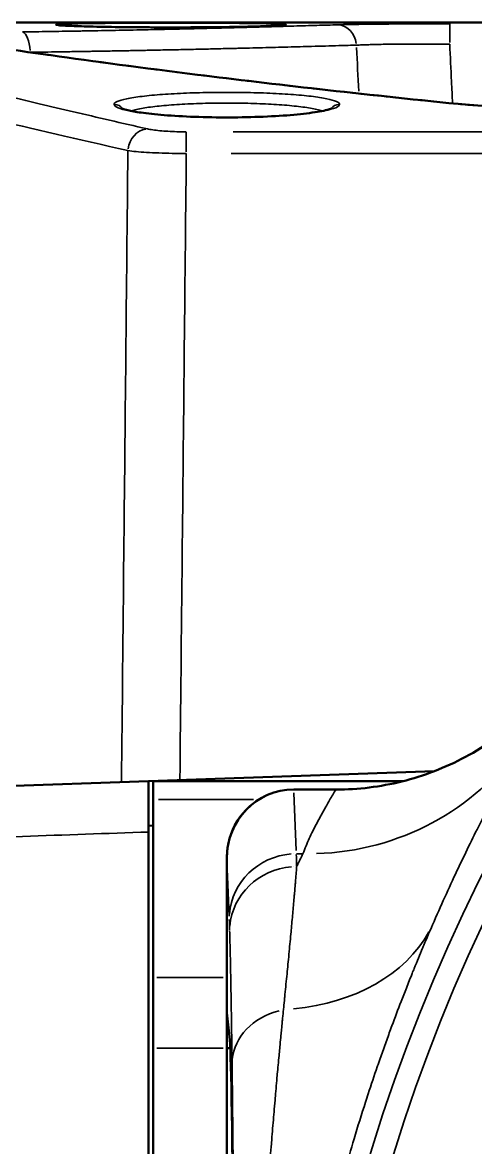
# Model space of a CAD drawing. Header units: millimetres. Extents: x 40 to 2195, y 40 to 1687.
# Drawn here: x 1026 to 1046.2, y 1410.8 to 1461.2 of the extents above; entities that cross this region are included whole.
import ezdxf

# ---------------------------------------------------------------- set-up
doc = ezdxf.new("R2010")
doc.units = ezdxf.units.MM
doc.header["$LTSCALE"] = 8
doc.layers.add('Visible (ISO)', color=7, linetype='Continuous', lineweight=50)
doc.layers.add('Visible Narrow (ISO)', color=7, linetype='Continuous', lineweight=35)

msp = doc.modelspace()

# ---------------------------------------------------------------- linework, layer by layer
at = {"layer": 'Visible (ISO)'}
for p, q in [((1026.38, 1461.2), (1084.389, 1461.2)), ((1031.6, 1427.201), (1044.396, 1427.648)), ((1009.1, 1426.415), (1031.6, 1427.201)), ((1031.6, 1424.92), (1031.6, 1427.201)), ((1031.8, 1427.201), (1031.8, 1426.372)), ((1043, 1427.201), (1031.8, 1427.201)), ((1038.094, 1426.822), (1039.989, 1426.822)), ((1038.1, 1426.822), (1039.989, 1426.822)), ((1031.8, 1418.402), (1031.8, 1426.372)), ((1031.6, 1425.2), (1031.8, 1425.207)), ((1031.6, 1424.92), (1031.6, 1353.482)), ((1035.1, 1423.775), (1035.1, 1415.232)), ((1035.1, 1416.822), (1035.1, 1423.756)), ((1036.9, 1423.064), (1036.9, 1423.064)), ((1037.1, 1423.15), (1037.1, 1423.15)), ((1031.8, 1418.402), (1031.8, 1415.232)), ((1040.6, 1417.564), (1040.6, 1417.564)), ((1035.1, 1416.822), (1035.224, 1415.739)), ((1038.6, 1417.054), (1038.6, 1417.054)), ((1036.9, 1416.719), (1036.9, 1416.719)), ((1037.1, 1416.801), (1037.1, 1416.801)), ((1031.8, 1415.232), (1031.8, 1402.701)), ((1035.255, 1415.232), (1035.1, 1415.232)), ((1035.1, 1415.232), (1035.1, 1407.201))]:
    msp.add_line(p, q, dxfattribs=at)
for radius, start, end in [(73.5, 123.52818, 176.47182), (72.312, 122.65633, 177.34367)]:
    msp.add_arc((1117.6, 1387.322), radius, start, end, dxfattribs=at)
for centre, major_axis, ratio, start_param, end_param in [((1045.351, 1456.556), (0.1, 0.995), 0.66866, 6.283102, 6.283185), ((1038.1, 1423.75), (-0.122, 3.07), 0.976558, 6.24451, 7.81343), ((1038.1, 1423.775), (0, 3.046), 0.984808, 0.436333, 1.570796), ((1035.205, 1387.322), (0, -28.5), 0.008727, 0.076262, 3.065331)]:
    msp.add_ellipse(centre, major_axis=major_axis, ratio=ratio, start_param=start_param, end_param=end_param, dxfattribs=at)
msp.add_open_spline([(1013.768, 1461.144), (1017.972, 1461.177), (1022.176, 1461.196), (1026.38, 1461.2)], degree=3, dxfattribs=at)
for points, knots in [([(1027.546, 1461.081), (1027.546, 1461.081), (1027.547, 1461.081), (1027.561, 1461.079), (1027.59, 1461.076), (1027.707, 1461.067), (1027.829, 1461.059), (1028.203, 1461.042), (1028.493, 1461.033), (1029.201, 1461.014), (1029.636, 1461.005), (1030.584, 1460.992), (1031.11, 1460.987), (1032.182, 1460.981), (1032.742, 1460.981), (1033.825, 1460.985), (1034.361, 1460.989), (1035.342, 1461.002), (1035.8, 1461.01), (1036.581, 1461.029), (1036.914, 1461.039), (1037.409, 1461.061), (1037.589, 1461.073), (1037.65, 1461.081), (1037.654, 1461.081), (1037.654, 1461.081)], [0.101934, 0.101934, 0.101934, 0.101934, 0.114763, 0.114763, 0.167949, 0.167949, 0.275306, 0.275306, 0.425823, 0.425823, 0.587485, 0.587485, 0.751045, 0.751045, 0.914905, 0.914905, 1.078663, 1.078663, 1.242491, 1.242491, 1.406142, 1.406142, 1.568281, 1.568281, 1.590607, 1.590607, 1.590607, 1.590607]), ([(1022.478, 1460.442), (1025, 1460.037), (1028.867, 1459.474), (1037.176, 1458.438), (1041.111, 1457.987), (1045.451, 1457.551)], [0, 0, 0, 0, 2.551073, 2.551073, 4.312393, 4.312393, 4.312393, 4.312393]), ([(1030.398, 1457.355), (1030.398, 1457.355), (1030.398, 1457.355), (1030.398, 1457.355), (1030.416, 1457.345), (1030.494, 1457.316), (1030.572, 1457.292), (1030.822, 1457.232), (1031.023, 1457.195), (1031.549, 1457.12), (1031.901, 1457.081), (1032.705, 1457.016), (1033.174, 1456.989), (1034.156, 1456.954), (1034.682, 1456.945), (1035.719, 1456.947), (1036.243, 1456.959), (1037.222, 1456.999), (1037.69, 1457.029), (1038.508, 1457.103), (1038.87, 1457.147), (1039.431, 1457.24), (1039.645, 1457.294), (1039.781, 1457.344), (1039.802, 1457.355), (1039.802, 1457.355)], [0.104094, 0.104094, 0.104094, 0.104094, 0.104406, 0.104406, 0.152791, 0.152791, 0.230048, 0.230048, 0.345687, 0.345687, 0.488087, 0.488087, 0.640813, 0.640813, 0.796209, 0.796209, 0.952018, 0.952018, 1.107891, 1.107891, 1.26319, 1.26319, 1.414665, 1.414665, 1.467495, 1.467495, 1.467495, 1.467495]), ([(1045.451, 1457.551), (1045.885, 1457.507), (1046.392, 1457.47), (1047.476, 1457.414), (1048.066, 1457.395), (1048.904, 1457.383), (1049.149, 1457.381), (1049.394, 1457.381)], [0, 0, 0, 0, 0.1795486, 0.1795486, 0.3594651, 0.3594651, 0.4328837, 0.4328837, 0.4328837, 0.4328837]), ([(1050.274, 1432.357), (1049.716, 1431.524), (1049.06, 1430.761), (1047.553, 1429.382), (1046.7, 1428.777), (1044.884, 1427.803), (1043.928, 1427.433), (1041.973, 1426.944), (1040.983, 1426.821), (1039.989, 1426.822)], [-1.217052, -1.217052, -1.217052, -1.217052, -0.916417, -0.916417, -0.604442, -0.604442, -0.298215, -0.298215, -0.000012, -0.000012, -0.000012, -0.000012])]:
    msp.add_open_spline(points, degree=3, knots=knots, dxfattribs=at)
at = {"layer": 'Visible Narrow (ISO)'}
for p, q in [((1029.281, 1461.2), (1081.489, 1461.2)), ((1045.081, 1460.302), (1045.081, 1461.138)), ((1026.189, 1459.866), (1026.189, 1459.866)), ((1033.286, 1455.398), (1033.286, 1456.289)), ((1073.047, 1456.301), (1035.378, 1456.301)), ((1071.581, 1455.327), (1035.301, 1455.327)), ((1038.1, 1426.678), (1038.203, 1424.088)), ((1032.037, 1426.372), (1036.294, 1426.372)), ((1038.1, 1423.942), (1038.1, 1423.942)), ((1038.223, 1423.944), (1038.492, 1423.944)), ((1035.105, 1423.619), (1035.203, 1421.151)), ((1038.1, 1423.361), (1038.1, 1423.361)), ((1034.935, 1418.402), (1031.965, 1418.402)), ((1034.935, 1415.232), (1031.965, 1415.232))]:
    msp.add_line(p, q, dxfattribs=at)
for radius, start, end in [(74.5, 126.17537, 173.82463), (79.522, 142.94869, 217.05131), (78.522, 142.94869, 217.05131)]:
    msp.add_arc((1117.6, 1387.322), radius, start, end, dxfattribs=at)
for centre, major_axis, ratio, start_param, end_param in [((1025.953, 1459.779), (-0.014, 1), 0.342908, 4.867349, 6.170662), ((1027.429, 1460.599), (0.5, 0.017), 0.999829, 1.257145, 1.521415), ((1027.429, 1460.599), (0.5, 0.017), 0.999829, 1.221774, 1.221826), ((1037.771, 1460.599), (-0.5, 0.017), 0.999829, 4.762815, 5.045776), ((1040.066, 1460.097), (-0.029, 1), 0.839913, 4.849019, 6.175117), ((1040.664, 1188.52), (17.16, -488.029), 0.024106, 2.155233, 2.160036), ((1030.053, 1457.029), (0.5, 0.017), 0.993819, 0.668659, 1.490634), ((1040.147, 1457.029), (-0.5, 0.017), 0.993819, 4.792499, 5.614423), ((1045.351, 1456.556), (0.1, 0.995), 0.66866, 0.007463, 0.141819), ((1031.543, 1455.44), (0.222, 0.975), 0.867778, 0.331578, 1.674027), ((1038.447, 1435.223), (11.289, -3.215), 0.957797, 5.035639, 5.969527), ((1038.209, 1421.014), (-2.998, -0.119), 0.976558, 4.75216, 6.164186), ((1038.144, 1387.3), (0, 37.522), 0.008028, 6.006633, 6.063242), ((1038.227, 1420.481), (-2.999, -0.091), 0.961099, 4.761616, 6.17314), ((1035.144, 1387.289), (0, 34.534), 0.008727, 6.006648, 6.063235), ((1035.195, 1424.376), (9.379, -2.947), 0.728638, 5.24339, 6.132905), ((1038.334, 1414.552), (-3, -0.038), 0.82431, 5.003235, 6.201214)]:
    msp.add_ellipse(centre, major_axis=major_axis, ratio=ratio, start_param=start_param, end_param=end_param, dxfattribs=at)
for points, knots in [([(1031.543, 1456.432), (1030.967, 1456.564), (1030.404, 1456.693), (1029.304, 1456.948), (1028.766, 1457.074), (1027.715, 1457.32), (1027.203, 1457.441), (1026.377, 1457.637), (1026.057, 1457.713), (1025.637, 1457.814), (1025.533, 1457.839), (1024.843, 1458.005), (1024.275, 1458.142), (1023.166, 1458.412), (1022.626, 1458.544), (1021.588, 1458.8), (1021.089, 1458.924), (1020.561, 1459.056), (1020.511, 1459.069), (1019.783, 1459.251), (1019.148, 1459.412), (1017.959, 1459.715), (1017.405, 1459.858), (1016.837, 1460.006), (1016.765, 1460.025), (1016.694, 1460.043), (1016.226, 1460.165), (1015.809, 1460.275), (1015.053, 1460.476), (1014.713, 1460.568), (1014.308, 1460.678), (1014.21, 1460.705), (1014.11, 1460.732), (1014.104, 1460.734), (1013.928, 1460.782), (1013.771, 1460.826), (1013.487, 1460.906), (1013.359, 1460.942), (1013.131, 1461.008), (1013.032, 1461.037), (1012.883, 1461.082), (1012.827, 1461.1), (1012.779, 1461.115)], [0, 0, 0, 0, 0.051662, 0.051662, 0.103384, 0.103384, 0.155098, 0.155098, 0.188812, 0.188812, 0.2, 0.2, 0.263525, 0.263525, 0.328335, 0.328335, 0.393145, 0.393145, 0.4, 0.4, 0.492814, 0.492814, 0.586563, 0.586563, 0.597462, 0.6, 0.6, 0.685877, 0.685877, 0.771131, 0.771131, 0.8, 0.8, 0.801783, 0.801783, 0.854612, 0.854612, 0.907443, 0.907443, 0.960168, 0.960168, 1, 1, 1, 1]), ([(1025.953, 1460.779), (1026.145, 1460.781), (1026.339, 1460.784), (1026.731, 1460.79), (1026.927, 1460.793), (1027.324, 1460.799), (1027.524, 1460.802), (1027.926, 1460.808), (1028.128, 1460.812), (1028.361, 1460.816), (1028.388, 1460.816), (1028.509, 1460.818), (1028.604, 1460.82), (1028.907, 1460.825), (1029.118, 1460.829), (1029.541, 1460.837), (1029.751, 1460.841), (1030.174, 1460.849), (1030.386, 1460.853), (1030.808, 1460.861), (1031.018, 1460.866), (1031.385, 1460.873), (1031.54, 1460.877), (1031.734, 1460.881), (1031.773, 1460.882), (1032.076, 1460.888), (1032.341, 1460.894), (1032.859, 1460.906), (1033.112, 1460.911), (1033.615, 1460.923), (1033.864, 1460.929), (1034.359, 1460.941), (1034.604, 1460.947), (1034.875, 1460.954), (1034.904, 1460.955), (1034.955, 1460.956), (1034.978, 1460.957), (1035.192, 1460.962), (1035.382, 1460.967), (1035.763, 1460.977), (1035.955, 1460.982), (1036.327, 1460.992), (1036.508, 1460.997), (1036.872, 1461.007), (1037.054, 1461.012), (1037.413, 1461.021), (1037.588, 1461.026), (1037.83, 1461.033), (1037.9, 1461.035), (1038.149, 1461.042), (1038.324, 1461.047), (1038.669, 1461.057), (1038.839, 1461.061), (1039.17, 1461.071), (1039.333, 1461.076), (1039.651, 1461.085), (1039.806, 1461.089), (1039.994, 1461.095), (1040.03, 1461.096), (1040.066, 1461.097)], [0, 0, 0, 0, 0.0451827, 0.0451827, 0.0893435, 0.0893435, 0.1327343, 0.1327343, 0.1750848, 0.1750848, 0.1807308, 0.1807308, 0.2, 0.2, 0.2421157, 0.2421157, 0.2830704, 0.2830704, 0.3235264, 0.3235264, 0.3633795, 0.3633795, 0.3927403, 0.3927403, 0.4, 0.4, 0.45, 0.45, 0.498194, 0.498194, 0.546289, 0.546289, 0.594259, 0.594259, 0.6, 0.6, 0.604445, 0.604445, 0.6425869, 0.6425869, 0.6819401, 0.6819401, 0.7201351, 0.7201351, 0.7600676, 0.7600676, 0.8, 0.8, 0.8163868, 0.8163868, 0.8590796, 0.8590796, 0.9023451, 0.9023451, 0.9458606, 0.9458606, 0.9895968, 0.9895968, 1, 1, 1, 1]), ([(1045.351, 1457.55), (1044.817, 1457.604), (1044.29, 1457.657), (1043.249, 1457.766), (1042.734, 1457.82), (1041.72, 1457.928), (1041.219, 1457.982), (1040.234, 1458.091), (1039.749, 1458.145), (1038.866, 1458.244), (1038.467, 1458.29), (1038.005, 1458.343), (1037.937, 1458.351), (1037.364, 1458.417), (1036.866, 1458.476), (1035.886, 1458.593), (1035.404, 1458.651), (1034.458, 1458.766), (1033.993, 1458.824), (1033.084, 1458.937), (1032.639, 1458.994), (1031.951, 1459.082), (1031.703, 1459.114), (1031.448, 1459.147), (1031.438, 1459.148), (1030.737, 1459.239), (1030.073, 1459.327), (1028.8, 1459.499), (1028.192, 1459.583), (1027.127, 1459.732), (1026.662, 1459.798), (1026.187, 1459.867), (1026.159, 1459.871), (1025.81, 1459.921), (1025.498, 1459.967), (1024.895, 1460.056), (1024.603, 1460.099), (1024.04, 1460.184), (1023.768, 1460.226), (1023.247, 1460.306), (1022.996, 1460.346), (1022.607, 1460.407), (1022.461, 1460.43), (1022.32, 1460.453)], [0, 0, 0, 0, 0.0501034, 0.0501034, 0.1003306, 0.1003306, 0.1505348, 0.1505348, 0.2005562, 0.2005562, 0.2428023, 0.2428023, 0.25, 0.25, 0.3043724, 0.3043724, 0.3587458, 0.3587458, 0.4130943, 0.4130943, 0.4673746, 0.4673746, 0.4987196, 0.4987196, 0.5, 0.5, 0.588469, 0.588469, 0.676586, 0.676586, 0.75, 0.75, 0.7546321, 0.7546321, 0.8078552, 0.8078552, 0.8611051, 0.8611051, 0.9142729, 0.9142729, 0.967175, 0.967175, 1, 1, 1, 1]), ([(1026.294, 1459.866), (1026.502, 1459.869), (1026.714, 1459.872), (1027.144, 1459.878), (1027.361, 1459.881), (1027.798, 1459.888), (1028.017, 1459.891), (1028.438, 1459.898), (1028.639, 1459.901), (1028.94, 1459.906), (1029.039, 1459.908), (1029.356, 1459.913), (1029.577, 1459.917), (1030.02, 1459.925), (1030.24, 1459.929), (1030.682, 1459.937), (1030.904, 1459.941), (1031.346, 1459.95), (1031.566, 1459.954), (1031.937, 1459.962), (1032.088, 1459.965), (1032.278, 1459.969), (1032.318, 1459.969), (1032.617, 1459.976), (1032.875, 1459.981), (1033.388, 1459.992), (1033.643, 1459.998), (1034.15, 1460.009), (1034.402, 1460.015), (1034.901, 1460.027), (1035.149, 1460.033), (1035.458, 1460.04), (1035.523, 1460.042), (1035.611, 1460.044), (1035.635, 1460.044), (1035.86, 1460.05), (1036.06, 1460.055), (1036.457, 1460.065), (1036.654, 1460.07), (1037.041, 1460.08), (1037.231, 1460.085), (1037.608, 1460.094), (1037.794, 1460.099), (1038.159, 1460.109), (1038.338, 1460.114), (1038.586, 1460.12), (1038.659, 1460.122), (1038.947, 1460.13), (1039.157, 1460.136), (1039.567, 1460.147), (1039.768, 1460.153), (1040.161, 1460.164), (1040.353, 1460.169), (1040.663, 1460.178), (1040.784, 1460.181), (1040.902, 1460.184)], [0.0000028, 0.0000028, 0.0000028, 0.0000028, 0.0477544, 0.0477544, 0.0946787, 0.0946787, 0.1402826, 0.1402826, 0.1806215, 0.1806215, 0.2, 0.2, 0.2425421, 0.2425421, 0.2839579, 0.2839579, 0.3248824, 0.3248824, 0.3652134, 0.3652134, 0.3926726, 0.3926726, 0.4, 0.4, 0.4471439, 0.4471439, 0.494078, 0.494078, 0.5409041, 0.5409041, 0.5875922, 0.5875922, 0.6, 0.6, 0.6044966, 0.6044966, 0.6433067, 0.6433067, 0.68248, 0.68248, 0.7213358, 0.7213358, 0.7606679, 0.7606679, 0.8, 0.8, 0.816504, 0.816504, 0.8658975, 0.8658975, 0.9158301, 0.9158301, 0.9664698, 0.9664698, 1, 1, 1, 1]), ([(1040.902, 1460.184), (1040.982, 1460.188), (1041.066, 1460.192), (1041.23, 1460.199), (1041.308, 1460.202), (1041.431, 1460.206), (1041.475, 1460.207), (1041.608, 1460.211), (1041.701, 1460.214), (1041.893, 1460.218), (1041.992, 1460.22), (1042.152, 1460.223), (1042.212, 1460.224), (1042.274, 1460.225), (1042.277, 1460.225), (1042.383, 1460.227), (1042.489, 1460.228), (1042.705, 1460.23), (1042.816, 1460.232), (1043.001, 1460.233), (1043.074, 1460.233), (1043.2, 1460.234), (1043.254, 1460.234), (1043.435, 1460.235), (1043.565, 1460.235), (1043.828, 1460.235), (1043.961, 1460.235), (1044.211, 1460.235), (1044.327, 1460.234), (1044.598, 1460.233), (1044.754, 1460.232), (1044.966, 1460.23), (1045.023, 1460.23), (1045.081, 1460.229)], [0, 0, 0, 0, 0.088443, 0.088443, 0.161735, 0.161735, 0.2, 0.2, 0.27706, 0.27706, 0.354022, 0.354022, 0.398206, 0.398206, 0.4, 0.4, 0.475711, 0.475711, 0.551651, 0.551651, 0.6, 0.6, 0.63464, 0.63464, 0.71732, 0.71732, 0.8, 0.8, 0.871192, 0.871192, 0.965411, 0.965411, 1, 1, 1, 1]), ([(1045.081, 1460.229), (1045.107, 1459.673), (1045.149, 1458.789), (1045.191, 1457.904), (1045.207, 1457.576)], [0, 0, 0, 0, 0.2372525, 0.377566, 0.377566, 0.377566, 0.377566]), ([(1040.147, 1457.526), (1040.145, 1457.476), (1040.031, 1457.38), (1039.52, 1457.237), (1038.705, 1457.113), (1037.649, 1457.017), (1036.421, 1456.956), (1035.107, 1456.935), (1033.792, 1456.956), (1032.564, 1457.016), (1031.505, 1457.112), (1030.689, 1457.235), (1030.172, 1457.378), (1030.055, 1457.476), (1030.053, 1457.526)], [0, 0, 0, 0, 0.0833333, 0.1666667, 0.25, 0.3333333, 0.4166667, 0.5, 0.5833333, 0.6666667, 0.75, 0.8333333, 0.9166667, 1, 1, 1, 1]), ([(1030.819, 1457.236), (1030.888, 1457.259), (1031.118, 1457.322), (1031.655, 1457.415), (1032.483, 1457.501), (1033.465, 1457.56), (1034.539, 1457.591), (1035.647, 1457.591), (1036.722, 1457.561), (1037.705, 1457.502), (1038.537, 1457.416), (1039.077, 1457.323), (1039.31, 1457.26), (1039.381, 1457.236)], [0.1110104, 0.1110104, 0.1110104, 0.1110104, 0.1538462, 0.2307692, 0.3076923, 0.3846154, 0.4615385, 0.5384615, 0.6153846, 0.6923077, 0.7692308, 0.8461538, 0.8898931, 0.8898931, 0.8898931, 0.8898931]), ([(1033.286, 1456.301), (1033.144, 1456.301), (1033.005, 1456.303), (1032.73, 1456.311), (1032.594, 1456.316), (1032.336, 1456.331), (1032.213, 1456.341), (1031.985, 1456.362), (1031.88, 1456.375), (1031.693, 1456.402), (1031.612, 1456.417), (1031.543, 1456.432)], [0, 0, 0, 0, 0.2, 0.2, 0.4, 0.4, 0.6, 0.6, 0.8, 0.8, 1, 1, 1, 1]), ([(1030.385, 1427.159), (1030.418, 1430.483), (1030.453, 1433.875), (1030.488, 1437.361), (1030.546, 1443.149), (1030.607, 1449.194), (1030.671, 1455.458)], [0.5994352, 0.5994352, 0.5994352, 0.5994352, 0.75, 0.75, 0.75, 1, 1, 1, 1]), ([(1033.286, 1455.327), (1033.074, 1455.327), (1032.651, 1455.332), (1032.044, 1455.351), (1031.493, 1455.378), (1031.022, 1455.414), (1030.775, 1455.443), (1030.671, 1455.458)], [0.0000003, 0.0000003, 0.0000003, 0.0000003, 0.2, 0.4, 0.6, 0.8, 1, 1, 1, 1]), ([(1032.999, 1427.25), (1033.032, 1430.517), (1033.066, 1433.85), (1033.101, 1437.272), (1033.16, 1443.047), (1033.222, 1449.078), (1033.286, 1455.327)], [0.6018446, 0.6018446, 0.6018446, 0.6018446, 0.75, 0.75, 0.75, 1, 1, 1, 1]), ([(1039.989, 1426.822), (1039.884, 1426.667), (1039.701, 1426.346), (1039.415, 1425.838), (1039.101, 1425.272), (1038.789, 1424.644), (1038.596, 1424.184), (1038.507, 1423.944)], [0.0000037, 0.0000037, 0.0000037, 0.0000037, 0.2, 0.4, 0.6, 0.8, 1, 1, 1, 1]), ([(1008.943, 1424.122), (1010.718, 1424.185), (1012.491, 1424.247), (1014.263, 1424.31), (1016.274, 1424.38), (1018.283, 1424.451), (1020.29, 1424.522), (1024.066, 1424.655), (1027.836, 1424.788), (1031.6, 1424.92)], [0, 0, 0, 0, 0.2341962, 0.2341962, 0.2341962, 0.5, 0.5, 0.5, 1, 1, 1, 1]), ([(1038.507, 1423.944), (1038.466, 1423.861), (1038.423, 1423.771), (1038.36, 1423.64), (1038.343, 1423.606), (1038.294, 1423.505), (1038.261, 1423.436), (1038.227, 1423.364)], [0, 0, 0, 0, 0.5, 0.5, 0.6748413, 0.6748413, 0.9999993, 0.9999993, 0.9999993, 0.9999993]), ([(1038.227, 1423.364), (1038.221, 1423.286), (1038.215, 1423.204), (1038.199, 1423.004), (1038.189, 1422.883), (1038.174, 1422.702), (1038.17, 1422.646), (1038.154, 1422.458), (1038.143, 1422.321), (1038.127, 1422.143), (1038.124, 1422.107), (1038.118, 1422.039), (1038.116, 1422.007), (1038.103, 1421.863), (1038.093, 1421.748), (1038.072, 1421.513), (1038.062, 1421.393), (1038.04, 1421.149), (1038.028, 1421.025), (1038.005, 1420.773), (1037.993, 1420.644), (1037.98, 1420.499), (1037.978, 1420.484), (1037.976, 1420.463), (1037.976, 1420.456), (1037.962, 1420.305), (1037.948, 1420.159), (1037.92, 1419.863), (1037.906, 1419.714), (1037.877, 1419.409), (1037.862, 1419.252), (1037.833, 1418.954), (1037.819, 1418.813), (1037.802, 1418.637), (1037.799, 1418.601), (1037.78, 1418.41), (1037.765, 1418.255), (1037.734, 1417.947), (1037.719, 1417.794), (1037.699, 1417.588), (1037.694, 1417.534), (1037.674, 1417.335), (1037.66, 1417.19), (1037.642, 1417.016), (1037.639, 1416.985), (1037.636, 1416.955)], [0, 0, 0, 0, 0.052937, 0.052937, 0.125981, 0.125981, 0.157769, 0.157769, 0.231534, 0.231534, 0.25, 0.25, 0.266177, 0.266177, 0.3224, 0.3224, 0.378623, 0.378623, 0.434457, 0.434457, 0.490815, 0.490815, 0.497315, 0.497315, 0.5, 0.5, 0.562631, 0.562631, 0.625262, 0.625262, 0.690801, 0.690801, 0.75, 0.75, 0.765215, 0.765215, 0.830978, 0.830978, 0.897749, 0.897749, 0.921271, 0.921271, 0.985977, 0.985977, 1, 1, 1, 1]), ([(1035.227, 1420.481), (1035.23, 1420.387), (1035.233, 1420.29), (1035.238, 1420.086), (1035.241, 1419.98), (1035.247, 1419.759), (1035.249, 1419.643), (1035.254, 1419.445), (1035.256, 1419.367), (1035.26, 1419.18), (1035.262, 1419.071), (1035.267, 1418.846), (1035.269, 1418.73), (1035.274, 1418.491), (1035.276, 1418.368), (1035.279, 1418.231), (1035.279, 1418.22), (1035.281, 1418.079), (1035.284, 1417.948), (1035.286, 1417.806), (1035.286, 1417.797), (1035.289, 1417.647), (1035.291, 1417.505), (1035.296, 1417.215), (1035.299, 1417.066), (1035.303, 1416.762), (1035.306, 1416.606), (1035.309, 1416.394), (1035.31, 1416.338), (1035.311, 1416.235), (1035.312, 1416.189), (1035.315, 1415.999), (1035.317, 1415.857), (1035.321, 1415.571), (1035.323, 1415.427), (1035.326, 1415.138), (1035.328, 1414.992), (1035.332, 1414.749), (1035.333, 1414.65), (1035.334, 1414.552)], [0.0000001, 0.0000001, 0.0000001, 0.0000001, 0.0681767, 0.0681767, 0.1363534, 0.1363534, 0.2057528, 0.2057528, 0.25, 0.25, 0.3086219, 0.3086219, 0.3678591, 0.3678591, 0.4281097, 0.4281097, 0.433679, 0.433679, 0.4956903, 0.4956903, 0.5, 0.5, 0.5655414, 0.5655414, 0.6328595, 0.6328595, 0.7033956, 0.7033956, 0.7288664, 0.7288664, 0.75, 0.75, 0.8156294, 0.8156294, 0.8826907, 0.8826907, 0.9521133, 0.9521133, 0.9999999, 0.9999999, 0.9999999, 0.9999999]), ([(1044.31, 1420.757), (1044.184, 1420.466), (1044.054, 1420.163), (1043.902, 1419.803), (1043.884, 1419.759), (1043.743, 1419.424), (1043.618, 1419.122), (1043.459, 1418.73), (1043.427, 1418.652), (1043.311, 1418.362), (1043.225, 1418.146), (1043.059, 1417.727), (1042.981, 1417.525), (1042.766, 1416.969), (1042.629, 1416.606), (1042.452, 1416.126), (1042.414, 1416.023), (1042.297, 1415.704), (1042.218, 1415.484), (1042.06, 1415.041), (1041.982, 1414.819), (1041.882, 1414.529), (1041.859, 1414.462), (1041.699, 1413.997), (1041.563, 1413.593), (1041.389, 1413.059), (1041.348, 1412.933), (1041.134, 1412.27), (1040.965, 1411.725), (1040.656, 1410.693), (1040.515, 1410.208), (1040.357, 1409.643), (1040.336, 1409.569), (1040.159, 1408.929), (1040.007, 1408.356), (1039.713, 1407.199), (1039.571, 1406.615), (1039.298, 1405.435), (1039.167, 1404.84), (1038.917, 1403.639), (1038.798, 1403.034), (1038.591, 1401.915), (1038.501, 1401.403), (1038.399, 1400.787), (1038.382, 1400.685), (1038.279, 1400.049), (1038.197, 1399.512), (1038.109, 1398.89), (1038.097, 1398.806), (1037.999, 1398.099), (1037.919, 1397.474), (1037.774, 1396.219), (1037.708, 1395.589), (1037.592, 1394.327), (1037.54, 1393.694), (1037.452, 1392.425), (1037.415, 1391.789), (1037.363, 1390.646), (1037.344, 1390.139), (1037.326, 1389.5), (1037.323, 1389.369), (1037.305, 1388.599), (1037.298, 1387.96), (1037.298, 1387.322)], [0.0000002, 0.0000002, 0.0000002, 0.0000002, 0.0439758, 0.0439758, 0.05, 0.05, 0.090068, 0.090068, 0.1, 0.1, 0.1264255, 0.1264255, 0.15, 0.15, 0.1893933, 0.1893933, 0.2, 0.2, 0.2220319, 0.2220319, 0.2436457, 0.2436457, 0.25, 0.25, 0.2882474, 0.2882474, 0.3, 0.3, 0.35, 0.35, 0.3934344, 0.3934344, 0.4, 0.4, 0.45, 0.45, 0.5, 0.5, 0.55, 0.55, 0.6, 0.6, 0.6417562, 0.6417562, 0.65, 0.65, 0.6932699, 0.6932699, 0.7, 0.7, 0.75, 0.75, 0.8, 0.8, 0.85, 0.85, 0.9, 0.9, 0.9397092, 0.9397092, 0.95, 0.95, 1, 1, 1, 1]), ([(1037.636, 1416.955), (1037.628, 1416.873), (1037.619, 1416.786), (1037.603, 1416.628), (1037.596, 1416.561), (1037.586, 1416.461), (1037.583, 1416.432), (1037.57, 1416.298), (1037.559, 1416.188), (1037.54, 1415.984), (1037.531, 1415.893), (1037.519, 1415.77), (1037.516, 1415.742), (1037.501, 1415.578), (1037.487, 1415.437), (1037.464, 1415.19), (1037.455, 1415.087), (1037.443, 1414.957), (1037.44, 1414.934), (1037.425, 1414.77), (1037.412, 1414.625), (1037.386, 1414.341), (1037.374, 1414.202), (1037.36, 1414.044), (1037.358, 1414.028), (1037.343, 1413.858), (1037.329, 1413.702), (1037.302, 1413.385), (1037.288, 1413.224), (1037.273, 1413.055), (1037.272, 1413.048), (1037.256, 1412.861), (1037.24, 1412.678), (1037.212, 1412.34), (1037.198, 1412.185), (1037.185, 1412.026), (1037.185, 1412.022), (1037.156, 1411.68), (1037.127, 1411.338), (1037.097, 1410.979), (1037.096, 1410.964), (1037.079, 1410.757), (1037.063, 1410.564), (1037.035, 1410.226), (1037.024, 1410.082), (1037.01, 1409.91), (1037.008, 1409.884), (1036.992, 1409.691), (1036.979, 1409.524), (1036.953, 1409.194), (1036.94, 1409.031), (1036.926, 1408.856), (1036.925, 1408.847), (1036.922, 1408.797), (1036.918, 1408.758), (1036.902, 1408.547), (1036.889, 1408.373), (1036.862, 1408.029), (1036.849, 1407.859), (1036.836, 1407.674), (1036.835, 1407.662), (1036.83, 1407.594), (1036.825, 1407.536), (1036.807, 1407.296), (1036.793, 1407.109), (1036.766, 1406.739), (1036.753, 1406.556), (1036.739, 1406.353), (1036.738, 1406.338), (1036.731, 1406.244), (1036.725, 1406.164), (1036.704, 1405.862), (1036.688, 1405.633), (1036.658, 1405.205), (1036.645, 1405.008), (1036.625, 1404.699), (1036.617, 1404.59), (1036.595, 1404.245), (1036.579, 1404.005), (1036.549, 1403.534), (1036.535, 1403.306), (1036.512, 1402.929), (1036.503, 1402.785), (1036.474, 1402.29), (1036.453, 1401.93), (1036.424, 1401.406), (1036.415, 1401.253), (1036.397, 1400.914), (1036.387, 1400.728), (1036.367, 1400.34), (1036.357, 1400.138), (1036.336, 1399.732), (1036.326, 1399.529), (1036.309, 1399.172), (1036.302, 1399.02), (1036.285, 1398.634), (1036.274, 1398.396), (1036.253, 1397.898), (1036.242, 1397.637), (1036.221, 1397.109), (1036.21, 1396.843), (1036.196, 1396.473), (1036.193, 1396.374), (1036.181, 1396.04), (1036.173, 1395.8), (1036.162, 1395.49), (1036.16, 1395.423), (1036.15, 1395.123), (1036.143, 1394.885), (1036.129, 1394.412), (1036.123, 1394.177), (1036.111, 1393.733), (1036.105, 1393.525), (1036.095, 1393.108), (1036.09, 1392.899), (1036.082, 1392.532), (1036.079, 1392.374), (1036.072, 1392.01), (1036.068, 1391.802), (1036.061, 1391.388), (1036.058, 1391.182), (1036.051, 1390.772), (1036.049, 1390.568), (1036.046, 1390.32), (1036.045, 1390.273), (1036.042, 1389.965), (1036.039, 1389.707), (1036.036, 1389.322), (1036.035, 1389.192), (1036.032, 1388.819), (1036.03, 1388.576), (1036.028, 1388.091), (1036.027, 1387.849), (1036.027, 1387.513), (1036.027, 1387.417), (1036.027, 1387.322)], [0.0000004, 0.0000004, 0.0000004, 0.0000004, 0.0264239, 0.0264239, 0.0449613, 0.0449613, 0.0526316, 0.0526316, 0.0790387, 0.0790387, 0.0992866, 0.0992866, 0.1052632, 0.1052632, 0.1338009, 0.1338009, 0.1535466, 0.1535466, 0.1578947, 0.1578947, 0.1838702, 0.1838702, 0.2078221, 0.2078221, 0.2105263, 0.2105263, 0.2363156, 0.2363156, 0.2621049, 0.2621049, 0.2631579, 0.2631579, 0.2918356, 0.2918356, 0.3157895, 0.3157895, 0.3163858, 0.3163858, 0.3684211, 0.3684211, 0.3706631, 0.3706631, 0.3996722, 0.3996722, 0.4210526, 0.4210526, 0.4249484, 0.4249484, 0.4493163, 0.4493163, 0.4723732, 0.4723732, 0.4736842, 0.4736842, 0.4792176, 0.4792176, 0.5027667, 0.5027667, 0.5248208, 0.5248208, 0.5263158, 0.5263158, 0.53349, 0.53349, 0.5562187, 0.5562187, 0.5772553, 0.5772553, 0.5789474, 0.5789474, 0.5877504, 0.5877504, 0.6119397, 0.6119397, 0.6315789, 0.6315789, 0.6420437, 0.6420437, 0.6642336, 0.6642336, 0.6842105, 0.6842105, 0.6963076, 0.6963076, 0.7251211, 0.7251211, 0.7368421, 0.7368421, 0.7506824, 0.7506824, 0.7652542, 0.7652542, 0.7793243, 0.7793243, 0.7894737, 0.7894737, 0.8047929, 0.8047929, 0.8208458, 0.8208458, 0.8364979, 0.8364979, 0.8421053, 0.8421053, 0.8554156, 0.8554156, 0.8590328, 0.8590328, 0.8717195, 0.8717195, 0.8840243, 0.8840243, 0.8947368, 0.8947368, 0.905411, 0.905411, 0.9133957, 0.9133957, 0.9239313, 0.9239313, 0.9344394, 0.9344394, 0.944941, 0.944941, 0.9473684, 0.9473684, 0.9609947, 0.9609947, 0.9679374, 0.9679374, 0.981156, 0.981156, 0.9946278, 0.9946278, 1, 1, 1, 1]), ([(1035.334, 1414.552), (1035.336, 1414.425), (1035.337, 1414.284), (1035.339, 1414.128), (1035.34, 1414.101), (1035.34, 1414.074), (1035.34, 1414.046), (1035.342, 1413.878), (1035.345, 1413.693), (1035.347, 1413.494), (1035.347, 1413.469), (1035.347, 1413.443), (1035.348, 1413.417), (1035.35, 1413.208), (1035.353, 1412.984), (1035.355, 1412.747), (1035.356, 1412.725), (1035.356, 1412.704), (1035.356, 1412.683), (1035.359, 1412.436), (1035.362, 1412.175), (1035.364, 1411.904), (1035.364, 1411.89), (1035.365, 1411.875), (1035.365, 1411.861), (1035.368, 1411.58), (1035.371, 1411.288), (1035.373, 1410.99), (1035.374, 1410.985), (1035.374, 1410.979), (1035.374, 1410.973), (1035.377, 1410.669), (1035.379, 1410.359), (1035.382, 1410.045), (1035.382, 1410.042), (1035.382, 1410.038), (1035.382, 1410.034), (1035.385, 1409.724), (1035.388, 1409.412), (1035.391, 1409.097), (1035.391, 1409.083), (1035.391, 1409.069), (1035.391, 1409.055), (1035.394, 1408.75), (1035.396, 1408.442), (1035.399, 1408.129), (1035.399, 1408.105), (1035.399, 1408.08), (1035.399, 1408.056), (1035.402, 1407.752), (1035.404, 1407.444), (1035.407, 1407.124), (1035.407, 1407.087), (1035.407, 1407.05), (1035.408, 1407.013), (1035.41, 1406.701), (1035.412, 1406.378), (1035.415, 1406.039), (1035.415, 1405.986), (1035.416, 1405.933), (1035.416, 1405.88), (1035.418, 1405.547), (1035.421, 1405.197), (1035.423, 1404.826), (1035.424, 1404.753), (1035.424, 1404.679), (1035.425, 1404.605), (1035.427, 1404.238), (1035.43, 1403.85), (1035.432, 1403.44), (1035.433, 1403.34), (1035.433, 1403.24), (1035.434, 1403.138), (1035.436, 1402.732), (1035.439, 1402.305), (1035.441, 1401.853), (1035.442, 1401.722), (1035.443, 1401.589), (1035.444, 1401.454), (1035.446, 1401.006), (1035.448, 1400.537), (1035.451, 1400.046), (1035.452, 1399.877), (1035.452, 1399.705), (1035.453, 1399.53), (1035.455, 1399.046), (1035.458, 1398.539), (1035.46, 1397.999), (1035.461, 1397.784), (1035.462, 1397.564), (1035.462, 1397.339), (1035.465, 1396.796), (1035.467, 1396.222), (1035.468, 1395.616), (1035.469, 1395.338), (1035.47, 1395.053), (1035.471, 1394.763), (1035.473, 1394.157), (1035.474, 1393.527), (1035.476, 1392.884), (1035.477, 1392.545), (1035.477, 1392.202), (1035.478, 1391.859), (1035.479, 1391.282), (1035.48, 1390.704), (1035.48, 1390.141), (1035.48, 1390.1), (1035.48, 1390.06), (1035.481, 1390.02), (1035.481, 1389.651), (1035.481, 1389.289), (1035.482, 1388.932), (1035.482, 1388.385), (1035.482, 1387.85), (1035.482, 1387.322)], [0, 0, 0, 0, 0.044972, 0.044972, 0.044972, 0.052632, 0.052632, 0.052632, 0.099303, 0.099303, 0.099303, 0.105263, 0.105263, 0.105263, 0.153573, 0.153573, 0.153573, 0.157895, 0.157895, 0.157895, 0.207855, 0.207855, 0.207855, 0.210526, 0.210526, 0.210526, 0.262143, 0.262143, 0.262143, 0.263158, 0.263158, 0.263158, 0.315789, 0.315789, 0.315789, 0.316432, 0.316432, 0.316432, 0.368421, 0.368421, 0.368421, 0.370721, 0.370721, 0.370721, 0.421053, 0.421053, 0.421053, 0.425014, 0.425014, 0.425014, 0.473684, 0.473684, 0.473684, 0.479291, 0.479291, 0.479291, 0.526316, 0.526316, 0.526316, 0.533571, 0.533571, 0.533571, 0.578947, 0.578947, 0.578947, 0.587839, 0.587839, 0.587839, 0.631579, 0.631579, 0.631579, 0.64214, 0.64214, 0.64214, 0.684211, 0.684211, 0.684211, 0.696411, 0.696411, 0.696411, 0.736842, 0.736842, 0.736842, 0.750793, 0.750793, 0.750793, 0.789474, 0.789474, 0.789474, 0.804905, 0.804905, 0.804905, 0.842105, 0.842105, 0.842105, 0.859155, 0.859155, 0.859155, 0.894737, 0.894737, 0.894737, 0.913519, 0.913519, 0.913519, 0.945103, 0.945103, 0.945103, 0.947368, 0.947368, 0.947368, 0.968127, 0.968127, 0.968127, 1, 1, 1, 1])]:
    msp.add_open_spline(points, degree=3, knots=knots, dxfattribs=at)
for points in [[(1027.429, 1461.099), (1027.428, 1461.107), (1027.524, 1461.121), (1027.966, 1461.139), (1028.68, 1461.153), (1029.621, 1461.163), (1030.737, 1461.17), (1031.962, 1461.173), (1033.223, 1461.173), (1034.449, 1461.17), (1035.566, 1461.164), (1036.51, 1461.154), (1037.226, 1461.14), (1037.673, 1461.121), (1037.772, 1461.107), (1037.771, 1461.099)], [(1037.771, 1461.099), (1037.771, 1461.092), (1037.674, 1461.076), (1037.232, 1461.05), (1036.518, 1461.026), (1035.577, 1461.005), (1034.461, 1460.989), (1033.238, 1460.981), (1031.977, 1460.981), (1030.753, 1460.989), (1029.637, 1461.004), (1028.693, 1461.025), (1027.976, 1461.05), (1027.528, 1461.076), (1027.429, 1461.092), (1027.429, 1461.099)], [(1040.066, 1461.097), (1040.283, 1461.103), (1040.772, 1461.114), (1041.699, 1461.127), (1042.746, 1461.136), (1043.9, 1461.141), (1044.682, 1461.142), (1045.081, 1461.142)], [(1030.671, 1455.458), (1028.432, 1455.965), (1024.324, 1456.923), (1019.313, 1458.145), (1015.504, 1459.113), (1012.921, 1459.799), (1012.022, 1460.056), (1011.78, 1460.133)], [(1026.276, 1459.866), (1026.282, 1459.866), (1026.288, 1459.866), (1026.294, 1459.866)], [(1030.053, 1457.526), (1030.052, 1457.571), (1030.144, 1457.659), (1030.576, 1457.786), (1031.274, 1457.894), (1032.194, 1457.981), (1033.284, 1458.04), (1034.478, 1458.071), (1035.708, 1458.071), (1036.902, 1458.041), (1037.993, 1457.981), (1038.916, 1457.895), (1039.617, 1457.787), (1040.053, 1457.661), (1040.148, 1457.572), (1040.147, 1457.526)], [(1049.394, 1457.375), (1049.027, 1457.375), (1048.302, 1457.382), (1047.224, 1457.416), (1046.212, 1457.473), (1045.626, 1457.522), (1045.351, 1457.55)], [(1048.555, 1429.319), (1048.479, 1429.179), (1048.314, 1428.873), (1048.02, 1428.331), (1047.684, 1427.705), (1047.305, 1426.991), (1046.887, 1426.187), (1046.429, 1425.287), (1045.933, 1424.286), (1045.407, 1423.188), (1044.863, 1422.013), (1044.495, 1421.183), (1044.31, 1420.757)]]:
    msp.add_open_spline(points, degree=3, dxfattribs=at)

doc.saveas('drawing.dxf')
